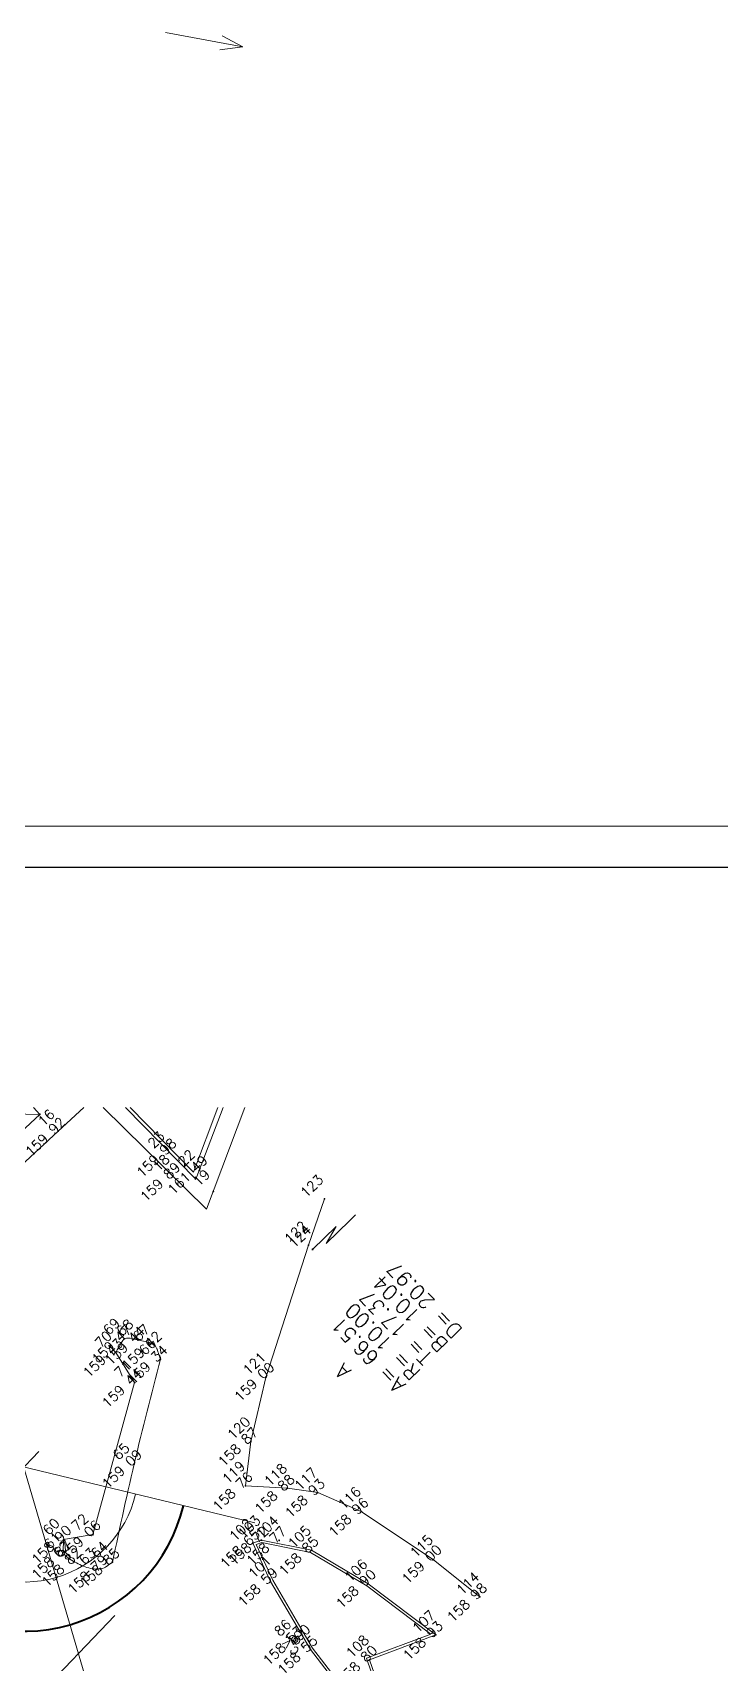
# Model space of a CAD drawing. Header units: millimetres. Extents: x -16 to 1007, y 828 to 1356.
# Drawn here: x 871.2 to 913, y 925.5 to 1024.8 of the extents above; entities that cross this region are included whole.
import ezdxf
from ezdxf.enums import TextEntityAlignment as Align

# ---------------------------------------------------------------- set-up
doc = ezdxf.new("R2010")
doc.units = ezdxf.units.MM
doc.header["$LTSCALE"] = 4
doc.linetypes.add('CONTINUOUS1', pattern=[0, 0, 0])
doc.linetypes.add('DGN4', pattern=[16.364154, 8.182077, -4.091038, 0, -4.091038])
doc.layers.get('0').update_dxf_attribs({"linetype": 'CONTINUOUS1', "lineweight": 0})
for name, color, linetype, lineweight in [('10', 7, 'CONTINUOUS1', 0), ('11', 7, 'CONTINUOUS1', 0), ('12', 7, 'CONTINUOUS1', 0), ('13', 7, 'CONTINUOUS1', 0), ('2', 7, 'CONTINUOUS1', 0), ('Level 1', 7, 'Continuous', 0), ('Level 17', 7, 'Continuous', 0), ('Level 22', 7, 'Continuous', 0)]:
    doc.layers.add(name, color=color, linetype=linetype, lineweight=lineweight)
for name, color, linetype, lineweight, true_color in [('20', 4, 'CONTINUOUS1', 0, 0x00ffff), ('51', 1, 'CONTINUOUS1', 0, 0xff0000), ('52', 2, 'CONTINUOUS1', 0, 0xffff00), ('6', 2, 'CONTINUOUS1', 0, 0xffff00), ('9', 1, 'CONTINUOUS1', 0, 0xff0000)]:
    doc.layers.add(name, color=color, linetype=linetype, lineweight=lineweight, true_color=true_color)
doc.styles.get("Standard").update_dxf_attribs({"font": 'txt_____.ttf'})

# ---------------------------------------------------------------- blocks, each defined once
blk = doc.blocks.new('anonymous19')
at = {"layer": 'Level 1', "color": 7}
for p, q in [((-2.353, 0.43), (2.353, -0.43)), ((2.353, -0.43), (1.101, 0.23)), ((2.353, -0.43), (0.949, -0.613))]:
    blk.add_line(p, q, dxfattribs=at)
blk = doc.blocks.new('anonymous')
at = {"color": 7, "linetype": 'Continuous', "lineweight": 0}
blk.add_blockref('anonymous19', (115.559, -167.22), dxfattribs=at)

msp = doc.modelspace()

# ---------------------------------------------------------------- linework, layer by layer
at = {"layer": '10', "color": 7, "linetype": 'CONTINUOUS1'}
for p, q in [((877.378, 942.61), (876.226, 944.451)), ((874.838, 933.352), (873.053, 933.046))]:
    msp.add_line(p, q, dxfattribs=at)
at = {"layer": '10', "color": 7, "linetype": 'CONTINUOUS1', "flags": 128}
for points in [[(866.756, 952.41), (872.712, 957.919), (874.291, 959.361)], [(875.452, 959.361), (881.756, 953.163)], [(881.756, 953.163), (884.089, 959.361)], [(898.387, 929.562), (895.563, 931.823), (891.176, 934.756), (888.521, 935.908), (886.674, 936.176), (884.123, 936.32), (884.449, 939.029), (885.366, 942.927), (887.959, 950.981), (888.939, 953.803)], [(877.378, 942.61), (874.838, 933.352)]]:
    msp.add_lwpolyline(points, dxfattribs=at)
at = {"layer": '10', "color": 7, "linetype": 'CONTINUOUS1'}
for points in [[(878.95, 944.042), (878.919, 944.132), (878.889, 944.222), (878.859, 944.311), (878.828, 944.401), (878.798, 944.491), (878.768, 944.58), (878.745, 944.647), (878.737, 944.669), (878.695, 944.75), (878.641, 944.821), (878.574, 944.882), (878.498, 944.935), (878.413, 944.98), (878.321, 945.018), (878.223, 945.052), (878.122, 945.08), (878.019, 945.106), (877.915, 945.128), (877.811, 945.15), (877.711, 945.171), (877.615, 945.192), (877.566, 945.204), (877.522, 945.216), (877.423, 945.242), (877.316, 945.268), (877.207, 945.291), (877.097, 945.307), (876.991, 945.314), (876.891, 945.308), (876.8, 945.287), (876.722, 945.246), (876.66, 945.183), (876.648, 945.164), (876.611, 945.103), (876.563, 945.021), (876.515, 944.94), (876.467, 944.858), (876.419, 944.777), (876.371, 944.695), (876.322, 944.614), (876.274, 944.533), (876.226, 944.451), (876.226, 944.451), (876.226, 944.451)], [(876.022, 931.674), (876.11, 932.075), (876.198, 932.476), (876.285, 932.876), (876.372, 933.277), (876.459, 933.678), (876.546, 934.079), (876.633, 934.48), (876.72, 934.881), (876.808, 935.281), (876.896, 935.682), (876.985, 936.082), (877.075, 936.482), (877.167, 936.881), (877.259, 937.281), (877.346, 937.654), (877.352, 937.679), (877.447, 938.078), (877.544, 938.476), (877.641, 938.874), (877.739, 939.272), (877.839, 939.67), (877.939, 940.068), (878.039, 940.465), (878.14, 940.863), (878.241, 941.26), (878.343, 941.657), (878.445, 942.055), (878.546, 942.452), (878.648, 942.85), (878.749, 943.247), (878.85, 943.645), (878.95, 944.042), (878.95, 944.042), (878.95, 944.042)], [(876.022, 931.674), (875.939, 931.613), (875.856, 931.551), (875.774, 931.489), (875.719, 931.449), (875.691, 931.428), (875.604, 931.375), (875.514, 931.332), (875.42, 931.299), (875.322, 931.275), (875.222, 931.259), (875.119, 931.252), (875.014, 931.252), (874.907, 931.259), (874.799, 931.274), (874.691, 931.294), (874.581, 931.32), (874.472, 931.352), (874.363, 931.389), (874.255, 931.43), (874.147, 931.474), (874.042, 931.523), (873.938, 931.574), (873.836, 931.628), (873.738, 931.684), (873.699, 931.707), (873.641, 931.742), (873.541, 931.801), (873.441, 931.863), (873.344, 931.928), (873.254, 931.997), (873.174, 932.07), (873.108, 932.149), (873.059, 932.235), (873.031, 932.327), (873.026, 932.411), (873.026, 932.427), (873.031, 932.53), (873.035, 932.633), (873.04, 932.736), (873.044, 932.839), (873.048, 932.943), (873.053, 933.046), (873.053, 933.046), (873.053, 933.046)]]:
    msp.add_lwpolyline(points, dxfattribs=at)
at = {"layer": '11', "color": 7, "flags": 128}
msp.add_lwpolyline([(888.212, 950.724), (889.651, 952.113), (889.032, 951.084), (890.471, 952.474), (890.831, 952.821)], dxfattribs=at)
msp.add_lwpolyline([(888.185, 950.698, 0.075, 0.0000075, 1), (888.239, 950.75, 0.075, 0.0000075, 1), (888.185, 950.698, 0.075, 0.0000075, 1)], format="xyseb", dxfattribs=at)
at = {"layer": '13', "linetype": 'Continuous', "lineweight": 0}
for points in [[(871.58, 958.927, 1), (871.616, 958.962, 1), (871.58, 958.927, 1)], [(872.694, 957.902, 1), (872.73, 957.937, 1), (872.694, 957.902, 1)], [(879.465, 956.625, 1), (879.501, 956.66, 1), (879.465, 956.625, 1)], [(881.293, 955.514, 1), (881.329, 955.549, 1), (881.293, 955.514, 1)], [(879.693, 955.157, 1), (879.728, 955.192, 1), (879.693, 955.157, 1)], [(876.208, 944.434, 1), (876.244, 944.468, 1), (876.208, 944.434, 1)], [(876.744, 945.257, 1), (876.78, 945.292, 1), (876.744, 945.257, 1)], [(877.548, 945.187, 1), (877.584, 945.222, 1), (877.548, 945.187, 1)], [(878.562, 944.876, 1), (878.598, 944.911, 1), (878.562, 944.876, 1)], [(878.932, 944.025, 1), (878.968, 944.06, 1), (878.932, 944.025, 1)], [(877.36, 942.593, 1), (877.396, 942.627, 1), (877.36, 942.593, 1)], [(885.348, 942.91, 1), (885.384, 942.945, 1), (885.348, 942.91, 1)], [(884.431, 939.012, 1), (884.467, 939.047, 1), (884.431, 939.012, 1)], [(877.328, 937.636, 1), (877.364, 937.671, 1), (877.328, 937.636, 1)], [(884.105, 936.302, 1), (884.141, 936.337, 1), (884.105, 936.302, 1)], [(886.657, 936.159, 1), (886.692, 936.193, 1), (886.657, 936.159, 1)], [(888.503, 935.89, 1), (888.539, 935.925, 1), (888.503, 935.89, 1)], [(891.158, 934.738, 1), (891.194, 934.773, 1), (891.158, 934.738, 1)], [(873.035, 933.028, 1), (873.071, 933.063, 1), (873.035, 933.028, 1)], [(874.82, 933.334, 1), (874.856, 933.369, 1), (874.82, 933.334, 1)], [(884.555, 932.821, 1), (884.591, 932.855, 1), (884.555, 932.821, 1)], [(885.069, 932.996, 1), (885.105, 933.031, 1), (885.069, 932.996, 1)], [(886.158, 932.984, 1), (886.194, 933.019, 1), (886.158, 932.984, 1)], [(873.074, 932.14, 1), (873.11, 932.174, 1), (873.074, 932.14, 1)], [(873.681, 931.69, 1), (873.717, 931.725, 1), (873.681, 931.69, 1)], [(876.004, 931.657, 1), (876.04, 931.692, 1), (876.004, 931.657, 1)], [(888.126, 932.383, 1), (888.162, 932.417, 1), (888.126, 932.383, 1)], [(895.545, 931.805, 1), (895.581, 931.84, 1), (895.545, 931.805, 1)], [(875.271, 931.265, 1), (875.307, 931.3, 1), (875.271, 931.265, 1)], [(885.634, 930.484, 1), (885.67, 930.519, 1), (885.634, 930.484, 1)], [(891.57, 930.338, 1), (891.606, 930.373, 1), (891.57, 930.338, 1)], [(898.369, 929.545, 1), (898.405, 929.58, 1), (898.369, 929.545, 1)], [(887.165, 926.905, 1), (887.201, 926.94, 1), (887.165, 926.905, 1)], [(895.694, 927.228, 1), (895.73, 927.262, 1), (895.694, 927.228, 1)], [(888.056, 926.338, 1), (888.092, 926.372, 1), (888.056, 926.338, 1)], [(891.657, 925.715, 1), (891.693, 925.75, 1), (891.657, 925.715, 1)]]:
    msp.add_lwpolyline(points, format="xyb", dxfattribs=at)
at = {"layer": '2', "color": 7, "flags": 128}
for points in [[(881.106, 954.989), (876.817, 959.361)], [(880.952, 955.431), (877.098, 959.361)], [(882.438, 959.361), (880.952, 955.431)], [(882.759, 959.361), (881.106, 954.989)], [(912.022, 907.15), (908.96, 908.525), (903.857, 911.119), (903.848, 911.121), (899.424, 913.999), (895.678, 917.273), (891.985, 921.281), (888.074, 926.355), (885.652, 930.501), (884.573, 932.838), (885.087, 933.013), (888.144, 932.4), (891.588, 930.356), (895.712, 927.245), (891.675, 925.733), (892.441, 923.507), (893.336, 923.778), (894.028, 921.567), (894.982, 921.884)], [(912.022, 907.314), (909.025, 908.661), (903.907, 911.262), (903.906, 911.262), (899.515, 914.119), (895.783, 917.38), (892.099, 921.378), (888.199, 926.439), (885.785, 930.571), (884.779, 932.75), (885.111, 932.863), (888.083, 932.262), (891.504, 930.231), (895.404, 927.29), (891.485, 925.822), (892.346, 923.322), (893.238, 923.592), (893.93, 921.376), (895.029, 921.741)]]:
    msp.add_lwpolyline(points, dxfattribs=at)
at = {"layer": '20', "color": 1, "linetype": 'Continuous', "lineweight": 13, "true_color": 0xff0000}
for p, q in [((870.234, 938.823), (875.517, 920.783)), ((871.542, 938.414), (854.728, 920.848)), ((869.069, 937.842), (884.692, 934.06)), ((862.13, 913.762), (876.169, 928.428))]:
    msp.add_line(p, q, dxfattribs=at)
msp.add_ellipse((870.632, 937.463), major_axis=(-4.84, -5.057), ratio=1, start_param=0, end_param=2.096894, dxfattribs=at)
at = {"layer": '20', "color": 1, "linetype": 'DGN4', "lineweight": 40, "true_color": 0xff0000}
msp.add_ellipse((870.632, 937.463), major_axis=(-6.915, -7.224), ratio=1, start_param=0, end_param=2.096894, dxfattribs=at)
at = {"layer": '51', "linetype": 'Continuous', "lineweight": 0}
for points in [[(871.58, 958.927, 1), (871.616, 958.962, 1), (871.58, 958.927, 1)], [(872.694, 957.902, 1), (872.73, 957.937, 1), (872.694, 957.902, 1)], [(879.465, 956.625, 1), (879.501, 956.66, 1), (879.465, 956.625, 1)], [(881.293, 955.514, 1), (881.329, 955.549, 1), (881.293, 955.514, 1)], [(879.693, 955.157, 1), (879.728, 955.192, 1), (879.693, 955.157, 1)], [(882.148, 954.233, 1), (882.184, 954.267, 1), (882.148, 954.233, 1)], [(876.208, 944.434, 1), (876.244, 944.468, 1), (876.208, 944.434, 1)], [(876.744, 945.257, 1), (876.78, 945.292, 1), (876.744, 945.257, 1)], [(877.548, 945.187, 1), (877.584, 945.222, 1), (877.548, 945.187, 1)], [(878.562, 944.876, 1), (878.598, 944.911, 1), (878.562, 944.876, 1)], [(878.932, 944.025, 1), (878.968, 944.06, 1), (878.932, 944.025, 1)], [(877.36, 942.593, 1), (877.396, 942.627, 1), (877.36, 942.593, 1)], [(877.328, 937.636, 1), (877.364, 937.671, 1), (877.328, 937.636, 1)], [(873.035, 933.028, 1), (873.071, 933.063, 1), (873.035, 933.028, 1)], [(874.82, 933.334, 1), (874.856, 933.369, 1), (874.82, 933.334, 1)], [(873.074, 932.14, 1), (873.11, 932.174, 1), (873.074, 932.14, 1)], [(873.681, 931.69, 1), (873.717, 931.725, 1), (873.681, 931.69, 1)], [(876.004, 931.657, 1), (876.04, 931.692, 1), (876.004, 931.657, 1)], [(875.271, 931.265, 1), (875.307, 931.3, 1), (875.271, 931.265, 1)], [(887.165, 926.905, 1), (887.201, 926.94, 1), (887.165, 926.905, 1)], [(888.056, 926.338, 1), (888.092, 926.372, 1), (888.056, 926.338, 1)]]:
    msp.add_lwpolyline(points, format="xyb", dxfattribs=at)
at = {"layer": '52', "linetype": 'Continuous', "lineweight": 0}
for points in [[(888.921, 953.785, 1), (888.957, 953.82, 1), (888.921, 953.785, 1)], [(887.941, 950.964, 1), (887.977, 950.999, 1), (887.941, 950.964, 1)], [(888.194, 950.706, 1), (888.23, 950.741, 1), (888.194, 950.706, 1)], [(885.348, 942.91, 1), (885.384, 942.945, 1), (885.348, 942.91, 1)], [(884.431, 939.012, 1), (884.467, 939.047, 1), (884.431, 939.012, 1)], [(884.105, 936.302, 1), (884.141, 936.337, 1), (884.105, 936.302, 1)], [(886.657, 936.159, 1), (886.692, 936.193, 1), (886.657, 936.159, 1)], [(888.503, 935.89, 1), (888.539, 935.925, 1), (888.503, 935.89, 1)], [(891.158, 934.738, 1), (891.194, 934.773, 1), (891.158, 934.738, 1)], [(884.555, 932.821, 1), (884.591, 932.855, 1), (884.555, 932.821, 1)], [(885.069, 932.996, 1), (885.105, 933.031, 1), (885.069, 932.996, 1)], [(886.158, 932.984, 1), (886.194, 933.019, 1), (886.158, 932.984, 1)], [(888.126, 932.383, 1), (888.162, 932.417, 1), (888.126, 932.383, 1)], [(895.545, 931.805, 1), (895.581, 931.84, 1), (895.545, 931.805, 1)], [(885.634, 930.484, 1), (885.67, 930.519, 1), (885.634, 930.484, 1)], [(891.57, 930.338, 1), (891.606, 930.373, 1), (891.57, 930.338, 1)], [(898.369, 929.545, 1), (898.405, 929.58, 1), (898.369, 929.545, 1)], [(895.694, 927.228, 1), (895.73, 927.262, 1), (895.694, 927.228, 1)], [(891.657, 925.715, 1), (891.693, 925.75, 1), (891.657, 925.715, 1)]]:
    msp.add_lwpolyline(points, format="xyb", dxfattribs=at)
at = {"layer": '6', "color": 7, "linetype": 'Continuous', "lineweight": 0}
msp.add_line((871.598, 958.945), (847.748, 959.361), dxfattribs=at)
at = {"layer": '6', "color": 7, "linetype": 'CONTINUOUS1', "lineweight": 30}
for p in [(871.211, 959.361), (871.507, 958.86)]:
    msp.add_line(p, (871.598, 958.945), dxfattribs=at)
at = {"layer": '6', "color": 7, "linetype": 'CONTINUOUS1', "lineweight": 30, "flags": 128}
msp.add_lwpolyline([(871.598, 958.945), (864.652, 952.481), (867.016, 949.924), (858.132, 941.743), (843.976, 957.192), (842.011, 959.361)], dxfattribs=at)
at = {"layer": '6', "color": 7, "linetype": 'Continuous', "lineweight": 0}
msp.add_point((871.598, 958.945), dxfattribs=at)
at = {"layer": '9', "color": 7}
for radius in [0.25, 0.125]:
    msp.add_circle((887.183, 926.922), radius, dxfattribs=at)
at = {"layer": 'Level 17', "color": 7, "linetype": 'Continuous', "lineweight": 0}
msp.add_line((1006.556, 976.492), (531.556, 976.492), dxfattribs=at)
at = {"layer": 'Level 22', "color": 7, "linetype": 'Continuous', "lineweight": 30}
msp.add_line((701.555, 973.992), (1004.056, 973.992), dxfattribs=at)

# ---------------------------------------------------------------- block references
at = {"color": 7, "linetype": 'Continuous', "lineweight": 0}
msp.add_blockref('anonymous', (766.054, 1191.612), dxfattribs=at)

# ---------------------------------------------------------------- texts
at = {"layer": '12', "color": 7}
msp.add_text('C.V.', height=0.5, rotation=134, dxfattribs=at).set_placement((887.003, 926.749), align=Align.CENTER)
at = {"layer": '13', "linetype": 'Continuous', "lineweight": 0}
for s, p in [('159 92 ', (872.287, 957.509)), ('159 98 ', (879.058, 956.232)), ('159 89 ', (879.285, 954.764)), ('161 49 ', (880.957, 955.19)), ('159 47 ', (876.336, 944.864)), ('159 44 ', (877.141, 944.793)), ('159 42 ', (878.155, 944.482)), ('159 43 ', (875.801, 944.04)), ('159 34 ', (878.524, 943.632)), ('159 00 ', (885.013, 942.586)), ('159 44 ', (876.953, 942.199)), ('158 87 ', (884.024, 938.619)), ('159 09 ', (876.957, 937.278)), ('158 76 ', (883.697, 935.909)), ('158 88 ', (886.249, 935.765)), ('158 93 ', (888.095, 935.497)), ('158 96 ', (890.751, 934.345)), ('158 90 ', (872.664, 932.67)), ('159 06 ', (874.449, 932.976)), ('158 65 ', (884.147, 932.427)), ('158 72 ', (884.662, 932.602)), ('158 77 ', (885.751, 932.591)), ('158 87 ', (872.667, 931.746)), ('158 85 ', (887.718, 931.989)), ('159 00 ', (895.21, 931.481)), ('158 82 ', (873.274, 931.297)), ('158 79 ', (874.863, 930.871)), ('158 85 ', (875.596, 931.264)), ('158 59 ', (885.227, 930.091)), ('158 90 ', (891.199, 929.98)), ('158 98 ', (897.962, 929.152)), ('158 53 ', (886.757, 926.512)), ('158 93 ', (895.287, 926.834)), ('158 55 ', (887.649, 925.944)), ('158 80 ', (891.285, 925.357))]:
    msp.add_text(s, height=0.6, rotation=44, dxfattribs=at).set_placement(p, align=Align.CENTER)
at = {"layer": '51', "linetype": 'Continuous', "lineweight": 0}
for s, p in [('16', (872.198, 958.535)), ('23', (878.898, 957.189)), ('18', (879.197, 955.79)), ('22', (880.725, 956.078)), ('19', (881.652, 954.866)), ('69', (876.176, 945.821)), ('70', (875.676, 945.032)), ('68', (876.981, 945.751)), ('67', (877.995, 945.44)), ('66', (878.364, 944.589)), ('71', (876.865, 943.226)), ('65', (876.761, 938.2)), ('72', (874.252, 933.898)), ('60', (872.503, 933.627)), ('61', (872.578, 932.773)), ('62', (873.113, 932.254)), ('63', (874.703, 931.829)), ('64', (875.436, 932.221)), ('86', (886.597, 927.469)), ('100', (887.581, 926.991))]:
    msp.add_text(s, height=0.6, rotation=44, dxfattribs=at).set_placement(p, align=Align.CENTER)
at = {"layer": '52', "linetype": 'Continuous', "lineweight": 0}
for s, p in [('123', (888.374, 954.369)), ('122', (887.394, 951.548)), ('124', (887.647, 951.29)), ('121', (884.873, 943.564)), ('120', (883.92, 939.631)), ('119', (883.608, 936.935)), ('118', (886.16, 936.791)), ('117', (888.006, 936.523)), ('116', (890.661, 935.371)), ('102', (884.044, 933.44)), ('103', (884.558, 933.615)), ('104', (885.647, 933.603)), ('105', (887.615, 933.001)), ('115', (895.048, 932.438)), ('101', (885.195, 931.172)), ('106', (891.059, 930.957)), ('114', (897.872, 930.177)), ('107', (895.183, 927.846)), ('108', (891.146, 926.334))]:
    msp.add_text(s, height=0.6, rotation=44, dxfattribs=at).set_placement(p, align=Align.CENTER)
at = {"layer": 'Level 1', "color": 7}
for s, p in [('D= 20.97', (895.343, 947.96)), ('B= 10.04', (894.484, 947.122)), ('T= 17.37', (893.61, 946.3)), ('R= 10.00', (892.788, 945.424)), ('A= 66.51', (891.919, 944.596)), ('A', (890.372, 943.607))]:
    msp.add_text(s, height=0.9, rotation=134, dxfattribs=at).set_placement(p, align=Align.CENTER)

doc.saveas('drawing.dxf')
